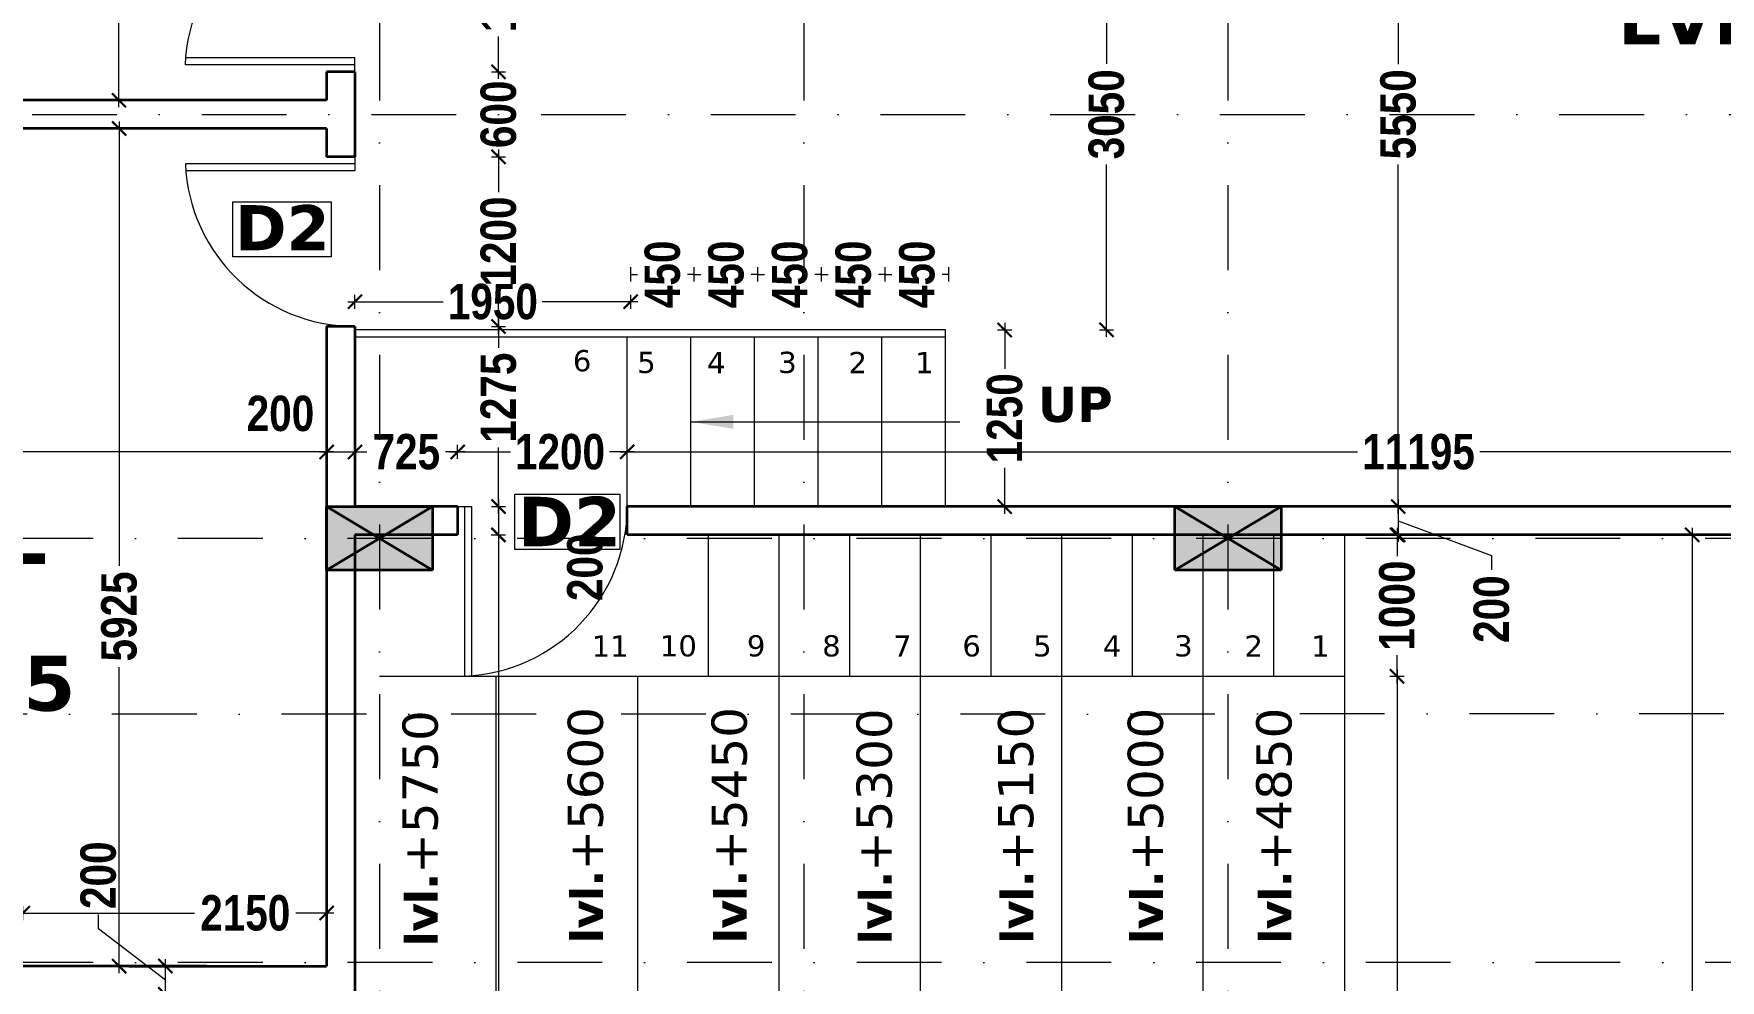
# Model space of a CAD drawing. Header units: millimetres. Extents: x -3092155 to 4513934, y -12317808 to 1850003.
# Drawn here: x -440961 to -429033, y -5706326 to -5699631 of the extents above; entities that cross this region are included whole.
import ezdxf

# ---------------------------------------------------------------- set-up
doc = ezdxf.new("R2010")
doc.units = ezdxf.units.MM
doc.header["$LTSCALE"] = 2
doc.header["$MEASUREMENT"] = 0
doc.header["$PDMODE"] = 34
doc.header["$PDSIZE"] = 500
doc.linetypes.add('DASHDOT', pattern=[1, 0.5, -0.25, 0, -0.25])
doc.layers.add('AEROW', color=7, linetype='Continuous', lineweight=15, true_color=0x0d0d0d)
for name, color, linetype, lineweight in [('coloumn', 10, 'Continuous', 35), ('D DIM', 250, 'Continuous', 9), ('D2', 10, 'Continuous', 5), ('DOOR', 27, 'Continuous', 5), ('DUCT', 37, 'Continuous', 35), ('GRID', 251, 'DASHDOT', 5), ('RAILING', 47, 'Continuous', 13), ('STAIR', 252, 'Continuous', 9), ('Step', 251, 'Continuous', 9), ('TEXT', 7, 'Continuous', 13), ('WAll', 250, 'Continuous', 35)]:
    doc.layers.add(name, color=color, linetype=linetype, lineweight=lineweight)
doc.styles.add('INNER DIM', font='ARIALNB.TTF', dxfattribs={"height": 250})
doc.styles.add('style2', font='verdana.ttf')
doc.dimstyles.new('external final', dxfattribs={"dimscale": 0, "dimtxt": 250, "dimasz": 100, "dimexe": 50, "dimexo": 50, "dimgap": 50, "dimtad": 0, "dimdec": 0, "dimzin": 0, "dimdsep": 46, "dimtxsty": 'INNER DIM', "dimblk": 'ARCHTICK', "dimcen": 100, "dimdle": 50, "dimclrd": 256, "dimclre": 256, "dimclrt": 256, "dimadec": 0, "dimazin": 0, "dimtfac": 1, "dimtdec": 0, "dimtix": 1, "dimtmove": 1, "dimatfit": 3, "dimfxl": 50, "dimfxlon": 1, "dimtolj": 1, "dimtzin": 0, "dimlwd": -1, "dimlwe": -1, "dimarcsym": 1})
doc.dimstyles.new('INNER DIM', dxfattribs={"dimscale": 0, "dimtxt": 250, "dimasz": 100, "dimexe": 50, "dimexo": 50, "dimgap": 50, "dimtad": 0, "dimdec": 0, "dimzin": 0, "dimdsep": 46, "dimtxsty": 'INNER DIM', "dimblk": 'ARCHTICK', "dimcen": 100, "dimdle": 50, "dimclrd": 256, "dimclre": 256, "dimclrt": 256, "dimadec": 0, "dimazin": 0, "dimtfac": 1, "dimtdec": 0, "dimtix": 1, "dimtmove": 2, "dimatfit": 3, "dimfxl": 50, "dimfxlon": 1, "dimtolj": 1, "dimtzin": 0, "dimlwd": -1, "dimlwe": -1, "dimarcsym": 1})

# ---------------------------------------------------------------- blocks, each defined once
blk = doc.blocks.new('A$C378B1DF0')
at = {"layer": 'DOOR', "ltscale": 0.1}
for p, q in [((1100, 0), (1100, 1196)), ((1150, 0), (1150, 1199)), ((1200, 0), (1100, 0))]:
    blk.add_line(p, q, dxfattribs=at)
blk.add_arc((1200, 0), 1200, 92.388, 180, dxfattribs=at)
blk = doc.blocks.new('_ArchTick')
at = {"color": 0, "linetype": 'ByBlock', "const_width": 0.15}
blk.add_lwpolyline([(-0.5, -0.5), (0.5, 0.5)], dxfattribs=at)
blk = doc.blocks.new('*D229')
at = {"layer": 'D DIM', "ltscale": 100, "transparency": 16777216}
for p, q in [((-446239, -5702589), (-442895, -5702589)), ((-446189, -5702639), (-446189, -5702539)), ((-438839, -5702589), (-442184, -5702589)), ((-438889, -5702639), (-438889, -5702539))]:
    blk.add_line(p, q, dxfattribs=at)
at = {"layer": 'Defpoints', "color": 0, "lineweight": 50, "ltscale": 100, "transparency": 16777216}
for p in [(-438889, -5702589), (-446189, -5702778), (-438889, -5702866)]:
    blk.add_point(p, dxfattribs=at)
at = {"layer": 'D DIM', "ltscale": 100, "transparency": 16777216, "xscale": 100, "yscale": 100, "zscale": 100, "rotation": 180}
blk.add_blockref('_ArchTick', (-446189, -5702589), dxfattribs=at)
at = {"layer": 'D DIM', "ltscale": 100, "transparency": 16777216, "xscale": 100, "yscale": 100, "zscale": 100}
blk.add_blockref('_ArchTick', (-438889, -5702589), dxfattribs=at)
at = {"layer": 'D DIM', "ltscale": 100, "transparency": 16777216, "insert": (-442539, -5702589), "char_height": 250, "attachment_point": 5, "style": 'INNER DIM'}
blk.add_mtext('\\A1;7300', dxfattribs=at)
blk = doc.blocks.new('*D230')
at = {"layer": 'D DIM', "ltscale": 100, "transparency": 16777216}
for p, q in [((-438939, -5702589), (-438639, -5702589)), ((-438889, -5702639), (-438889, -5702539)), ((-438689, -5702639), (-438689, -5702539))]:
    blk.add_line(p, q, dxfattribs=at)
at = {"layer": 'Defpoints', "color": 0, "lineweight": 50, "ltscale": 100, "transparency": 16777216}
for p in [(-438689, -5702589), (-438889, -5702866), (-438689, -5702866)]:
    blk.add_point(p, dxfattribs=at)
at = {"layer": 'D DIM', "ltscale": 100, "transparency": 16777216, "xscale": 100, "yscale": 100, "zscale": 100, "rotation": 180}
blk.add_blockref('_ArchTick', (-438889, -5702589), dxfattribs=at)
at = {"layer": 'D DIM', "ltscale": 100, "transparency": 16777216, "xscale": 100, "yscale": 100, "zscale": 100}
blk.add_blockref('_ArchTick', (-438689, -5702589), dxfattribs=at)
at = {"layer": 'D DIM', "ltscale": 100, "transparency": 16777216, "insert": (-439216, -5702318), "char_height": 250, "attachment_point": 5, "style": 'INNER DIM'}
blk.add_mtext('\\A1;200', dxfattribs=at)
blk = doc.blocks.new('*D231')
at = {"layer": 'D DIM', "ltscale": 100, "transparency": 16777216}
for p, q in [((-438739, -5702589), (-438605, -5702589)), ((-438689, -5702639), (-438689, -5702539)), ((-437913, -5702589), (-438048, -5702589)), ((-437963, -5702639), (-437963, -5702539))]:
    blk.add_line(p, q, dxfattribs=at)
at = {"layer": 'Defpoints', "color": 0, "lineweight": 50, "ltscale": 100, "transparency": 16777216}
for p in [(-437963, -5702589), (-438689, -5702866), (-437963, -5702976)]:
    blk.add_point(p, dxfattribs=at)
at = {"layer": 'D DIM', "ltscale": 100, "transparency": 16777216, "xscale": 100, "yscale": 100, "zscale": 100, "rotation": 180}
blk.add_blockref('_ArchTick', (-438689, -5702589), dxfattribs=at)
at = {"layer": 'D DIM', "ltscale": 100, "transparency": 16777216, "xscale": 100, "yscale": 100, "zscale": 100}
blk.add_blockref('_ArchTick', (-437963, -5702589), dxfattribs=at)
at = {"layer": 'D DIM', "ltscale": 100, "transparency": 16777216, "insert": (-438326, -5702589), "char_height": 250, "attachment_point": 5, "style": 'INNER DIM'}
blk.add_mtext('\\A1;725', dxfattribs=at)
blk = doc.blocks.new('*D700')
at = {"layer": 'D DIM', "ltscale": 100, "transparency": 16777216}
for p, q in [((-438013, -5702589), (-437589, -5702589)), ((-437963, -5702639), (-437963, -5702539)), ((-436714, -5702589), (-436889, -5702589)), ((-436764, -5702639), (-436764, -5702539))]:
    blk.add_line(p, q, dxfattribs=at)
at = {"layer": 'Defpoints', "color": 0, "lineweight": 50, "ltscale": 100, "transparency": 16777216}
for p in [(-436764, -5702589), (-437963, -5702976), (-436764, -5703176)]:
    blk.add_point(p, dxfattribs=at)
at = {"layer": 'D DIM', "ltscale": 100, "transparency": 16777216, "xscale": 100, "yscale": 100, "zscale": 100, "rotation": 180}
blk.add_blockref('_ArchTick', (-437963, -5702589), dxfattribs=at)
at = {"layer": 'D DIM', "ltscale": 100, "transparency": 16777216, "xscale": 100, "yscale": 100, "zscale": 100}
blk.add_blockref('_ArchTick', (-436764, -5702589), dxfattribs=at)
at = {"layer": 'D DIM', "ltscale": 100, "transparency": 16777216, "insert": (-437239, -5702589), "char_height": 250, "attachment_point": 5, "style": 'INNER DIM'}
blk.add_mtext('\\A1;1200', dxfattribs=at)
blk = doc.blocks.new('*D701')
at = {"layer": 'D DIM', "ltscale": 100, "transparency": 16777216}
for p, q in [((-436814, -5702589), (-431599, -5702589)), ((-436764, -5702639), (-436764, -5702539)), ((-425519, -5702589), (-430734, -5702589)), ((-425569, -5702639), (-425569, -5702539))]:
    blk.add_line(p, q, dxfattribs=at)
at = {"layer": 'Defpoints', "color": 0, "lineweight": 50, "ltscale": 100, "transparency": 16777216}
for p in [(-425569, -5702589), (-425569, -5702976), (-436764, -5703176)]:
    blk.add_point(p, dxfattribs=at)
at = {"layer": 'D DIM', "ltscale": 100, "transparency": 16777216, "xscale": 100, "yscale": 100, "zscale": 100, "rotation": 180}
blk.add_blockref('_ArchTick', (-436764, -5702589), dxfattribs=at)
at = {"layer": 'D DIM', "ltscale": 100, "transparency": 16777216, "xscale": 100, "yscale": 100, "zscale": 100}
blk.add_blockref('_ArchTick', (-425569, -5702589), dxfattribs=at)
at = {"layer": 'D DIM', "ltscale": 100, "transparency": 16777216, "insert": (-431167, -5702589), "char_height": 250, "attachment_point": 5, "style": 'INNER DIM'}
blk.add_mtext('\\A1;11195', dxfattribs=at)
blk = doc.blocks.new('*D730')
at = {"layer": 'D DIM', "ltscale": 100, "transparency": 16777216}
for p, q in [((1049, 411), (-438739, 411)), ((-438689, 361), (-438689, 461)), ((999, 361), (999, 461))]:
    blk.add_line(p, q, dxfattribs=at)
at = {"layer": 'Defpoints', "color": 0, "lineweight": 50, "ltscale": 100, "transparency": 16777216}
for p in [(-438689, 411), (999, 0), (-438689, -5723126)]:
    blk.add_point(p, dxfattribs=at)
at = {"layer": 'D DIM', "ltscale": 100, "transparency": 16777216, "xscale": 100, "yscale": 100, "zscale": 100, "rotation": 180}
blk.add_blockref('_ArchTick', (-438689, 411), dxfattribs=at)
at = {"layer": 'D DIM', "ltscale": 100, "transparency": 16777216, "xscale": 100, "yscale": 100, "zscale": 100}
blk.add_blockref('_ArchTick', (999, 411), dxfattribs=at)
at = {"layer": 'D DIM', "ltscale": 100, "transparency": 16777216, "insert": (1326, 835), "char_height": 250, "attachment_point": 5, "style": 'INNER DIM'}
blk.add_mtext('\\A1;439688', dxfattribs=at)
blk = doc.blocks.new('*D281')
at = {"layer": 'D DIM', "ltscale": 100, "transparency": 16777216}
for p, q in [((-437724, -5698701), (-437624, -5698701)), ((-437674, -5698651), (-437674, -5698951)), ((-437674, -5699951), (-437674, -5699651)), ((-437724, -5699901), (-437624, -5699901))]:
    blk.add_line(p, q, dxfattribs=at)
at = {"layer": 'Defpoints', "color": 0, "lineweight": 50, "ltscale": 100, "transparency": 16777216}
for p in [(-438689, -5698701), (-438689, -5699901), (-437674, -5699901)]:
    blk.add_point(p, dxfattribs=at)
at = {"layer": 'D DIM', "ltscale": 100, "transparency": 16777216, "xscale": 100, "yscale": 100, "zscale": 100}
for p, rotation in [((-437674, -5698701), 90), ((-437674, -5699901), 270)]:
    blk.add_blockref('_ArchTick', p, dxfattribs=dict(at, rotation=rotation))
at = {"layer": 'D DIM', "ltscale": 100, "transparency": 16777216, "insert": (-437674, -5699301), "char_height": 250, "attachment_point": 5, "rotation": 90, "style": 'INNER DIM'}
blk.add_mtext('\\A1;1200', dxfattribs=at)
blk = doc.blocks.new('*D282')
at = {"layer": 'D DIM', "ltscale": 100, "transparency": 16777216}
for p, q in [((-437724, -5699901), (-437624, -5699901)), ((-437674, -5699901), (-437674, -5699925)), ((-437724, -5700501), (-437624, -5700501)), ((-437674, -5700501), (-437674, -5700477))]:
    blk.add_line(p, q, dxfattribs=at)
at = {"layer": 'Defpoints', "color": 0, "lineweight": 50, "ltscale": 100, "transparency": 16777216}
for p in [(-438689, -5699901), (-438689, -5700501), (-437674, -5700501)]:
    blk.add_point(p, dxfattribs=at)
at = {"layer": 'D DIM', "ltscale": 100, "transparency": 16777216, "insert": (-437674, -5700201), "char_height": 250, "attachment_point": 5, "rotation": 90, "style": 'INNER DIM'}
blk.add_mtext('\\A1;600', dxfattribs=at)
blk = doc.blocks.new('*D750')
at = {"layer": 'D DIM', "ltscale": 100, "transparency": 16777216}
for p, q in [((-437724, -5700501), (-437624, -5700501)), ((-437674, -5700451), (-437674, -5700751)), ((-437674, -5701751), (-437674, -5701451)), ((-437724, -5701701), (-437624, -5701701))]:
    blk.add_line(p, q, dxfattribs=at)
at = {"layer": 'Defpoints', "color": 0, "lineweight": 50, "ltscale": 100, "transparency": 16777216}
for p in [(-438689, -5700501), (-438689, -5701701), (-437674, -5701701)]:
    blk.add_point(p, dxfattribs=at)
at = {"layer": 'D DIM', "ltscale": 100, "transparency": 16777216, "xscale": 100, "yscale": 100, "zscale": 100}
for p, rotation in [((-437674, -5700501), 90), ((-437674, -5701701), 270)]:
    blk.add_blockref('_ArchTick', p, dxfattribs=dict(at, rotation=rotation))
at = {"layer": 'D DIM', "ltscale": 100, "transparency": 16777216, "insert": (-437674, -5701101), "char_height": 250, "attachment_point": 5, "rotation": 90, "style": 'INNER DIM'}
blk.add_mtext('\\A1;1200', dxfattribs=at)
blk = doc.blocks.new('*D751')
at = {"layer": 'D DIM', "ltscale": 100, "transparency": 16777216}
for p, q in [((-437674, -5701651), (-437674, -5701852)), ((-437724, -5701701), (-437624, -5701701)), ((-437674, -5703026), (-437674, -5702558)), ((-437724, -5702976), (-437624, -5702976))]:
    blk.add_line(p, q, dxfattribs=at)
at = {"layer": 'Defpoints', "color": 0, "lineweight": 50, "ltscale": 100, "transparency": 16777216}
for p in [(-438689, -5701701), (-437963, -5702976), (-437674, -5702976)]:
    blk.add_point(p, dxfattribs=at)
at = {"layer": 'D DIM', "ltscale": 100, "transparency": 16777216, "xscale": 100, "yscale": 100, "zscale": 100}
for p, rotation in [((-437674, -5701701), 90), ((-437674, -5702976), 270)]:
    blk.add_blockref('_ArchTick', p, dxfattribs=dict(at, rotation=rotation))
at = {"layer": 'D DIM', "ltscale": 100, "transparency": 16777216, "insert": (-437674, -5702205), "char_height": 250, "attachment_point": 5, "rotation": 90, "style": 'INNER DIM'}
blk.add_mtext('\\A1;1275', dxfattribs=at)
blk = doc.blocks.new('*D752')
at = {"layer": 'D DIM', "ltscale": 100, "transparency": 16777216}
for p, q in [((-437724, -5702976), (-437624, -5702976)), ((-437674, -5702926), (-437674, -5703226)), ((-437724, -5703176), (-437624, -5703176))]:
    blk.add_line(p, q, dxfattribs=at)
at = {"layer": 'Defpoints', "color": 0, "lineweight": 50, "ltscale": 100, "transparency": 16777216}
for p in [(-437963, -5702976), (-437964, -5703176), (-437674, -5703176)]:
    blk.add_point(p, dxfattribs=at)
at = {"layer": 'D DIM', "ltscale": 100, "transparency": 16777216, "xscale": 100, "yscale": 100, "zscale": 100}
for p, rotation in [((-437674, -5702976), 90), ((-437674, -5703176), 270)]:
    blk.add_blockref('_ArchTick', p, dxfattribs=dict(at, rotation=rotation))
at = {"layer": 'D DIM', "ltscale": 100, "transparency": 16777216, "insert": (-437062, -5703405), "char_height": 250, "attachment_point": 5, "rotation": 90, "style": 'INNER DIM'}
blk.add_mtext('\\A1;200', dxfattribs=at)
blk = doc.blocks.new('*D753')
at = {"layer": 'D DIM', "ltscale": 100, "transparency": 16777216}
for p, q in [((-437675, -5703126), (-437675, -5708771)), ((-437725, -5703176), (-437625, -5703176)), ((-437675, -5715276), (-437675, -5709631)), ((-437725, -5715226), (-437625, -5715226))]:
    blk.add_line(p, q, dxfattribs=at)
at = {"layer": 'Defpoints', "color": 0, "lineweight": 50, "ltscale": 100, "transparency": 16777216}
for p in [(-437964, -5703176), (-438139, -5715226), (-437675, -5715226)]:
    blk.add_point(p, dxfattribs=at)
at = {"layer": 'D DIM', "ltscale": 100, "transparency": 16777216, "xscale": 100, "yscale": 100, "zscale": 100}
for p, rotation in [((-437675, -5703176), 90), ((-437675, -5715226), 270)]:
    blk.add_blockref('_ArchTick', p, dxfattribs=dict(at, rotation=rotation))
at = {"layer": 'D DIM', "ltscale": 100, "transparency": 16777216, "insert": (-437675, -5709201), "char_height": 250, "attachment_point": 5, "rotation": 90, "style": 'INNER DIM'}
blk.add_mtext('\\A1;12050', dxfattribs=at)
blk = doc.blocks.new('*D292')
at = {"layer": 'D DIM', "ltscale": 100, "transparency": 16777216}
for p, q in [((-431311, -5697376), (-431311, -5699846)), ((-431361, -5697426), (-431261, -5697426)), ((-431311, -5703026), (-431311, -5700556)), ((-431361, -5702976), (-431261, -5702976))]:
    blk.add_line(p, q, dxfattribs=at)
at = {"layer": 'Defpoints', "color": 0, "lineweight": 50, "ltscale": 100, "transparency": 16777216}
for p in [(-432139, -5697426), (-432139, -5702976), (-431311, -5702976)]:
    blk.add_point(p, dxfattribs=at)
at = {"layer": 'D DIM', "ltscale": 100, "transparency": 16777216, "xscale": 100, "yscale": 100, "zscale": 100}
for p, rotation in [((-431311, -5697426), 90), ((-431311, -5702976), 270)]:
    blk.add_blockref('_ArchTick', p, dxfattribs=dict(at, rotation=rotation))
at = {"layer": 'D DIM', "ltscale": 100, "transparency": 16777216, "insert": (-431311, -5700201), "char_height": 250, "attachment_point": 5, "rotation": 90, "style": 'INNER DIM'}
blk.add_mtext('\\A1;5550', dxfattribs=at)
blk = doc.blocks.new('*D293')
at = {"layer": 'D DIM', "ltscale": 100, "transparency": 16777216}
for p, q in [((-431361, -5702976), (-431261, -5702976)), ((-431311, -5702926), (-431311, -5703226)), ((-431311, -5703076), (-430651, -5703322)), ((-431361, -5703176), (-431261, -5703176)), ((-430651, -5703322), (-430651, -5703422))]:
    blk.add_line(p, q, dxfattribs=at)
at = {"layer": 'Defpoints', "color": 0, "lineweight": 50, "ltscale": 100, "transparency": 16777216}
for p in [(-432139, -5702976), (-432139, -5703176), (-431311, -5703176)]:
    blk.add_point(p, dxfattribs=at)
at = {"layer": 'D DIM', "ltscale": 100, "transparency": 16777216, "xscale": 100, "yscale": 100, "zscale": 100}
for p, rotation in [((-431311, -5702976), 90), ((-431311, -5703176), 270)]:
    blk.add_blockref('_ArchTick', p, dxfattribs=dict(at, rotation=rotation))
at = {"layer": 'D DIM', "ltscale": 100, "transparency": 16777216, "insert": (-430651, -5703701), "char_height": 250, "attachment_point": 5, "rotation": 90, "style": 'INNER DIM'}
blk.add_mtext('\\A1;200', dxfattribs=at)
blk = doc.blocks.new('*D294')
at = {"layer": 'D DIM', "ltscale": 100, "transparency": 16777216}
for p, q in [((-429232, -5703126), (-429232, -5708771)), ((-429282, -5703176), (-429182, -5703176)), ((-429232, -5715276), (-429232, -5709631)), ((-429282, -5715226), (-429182, -5715226))]:
    blk.add_line(p, q, dxfattribs=at)
at = {"layer": 'Defpoints', "color": 0, "lineweight": 50, "ltscale": 100, "transparency": 16777216}
for p in [(-432139, -5703176), (-432139, -5715226), (-429232, -5715226)]:
    blk.add_point(p, dxfattribs=at)
at = {"layer": 'D DIM', "ltscale": 100, "transparency": 16777216, "xscale": 100, "yscale": 100, "zscale": 100}
for p, rotation in [((-429232, -5703176), 90), ((-429232, -5715226), 270)]:
    blk.add_blockref('_ArchTick', p, dxfattribs=dict(at, rotation=rotation))
at = {"layer": 'D DIM', "ltscale": 100, "transparency": 16777216, "insert": (-429232, -5709201), "char_height": 250, "attachment_point": 5, "rotation": 90, "style": 'INNER DIM'}
blk.add_mtext('\\A1;12050', dxfattribs=at)
blk = doc.blocks.new('*D825')
at = {"layer": 'D DIM', "ltscale": 100, "transparency": 16777216}
for p, q in [((-388019, -5700251), (-388019, -5702906)), ((-388069, -5700301), (-387969, -5700301)), ((-388019, -5706276), (-388019, -5703622)), ((-388019, -5706226), (-388069, -5706226))]:
    blk.add_line(p, q, dxfattribs=at)
at = {"layer": 'Defpoints', "color": 0, "lineweight": 50, "ltscale": 100, "transparency": 16777216}
for p in [(-1113242, -5700301), (-388019, -5706226), (-388004, -5706226)]:
    blk.add_point(p, dxfattribs=at)
at = {"layer": 'D DIM', "ltscale": 100, "transparency": 16777216, "xscale": 100, "yscale": 100, "zscale": 100}
for p, rotation in [((-388019, -5700301), 90), ((-388019, -5706226), 270)]:
    blk.add_blockref('_ArchTick', p, dxfattribs=dict(at, rotation=rotation))
at = {"layer": 'D DIM', "ltscale": 100, "transparency": 16777216, "insert": (-388019, -5703264), "char_height": 250, "attachment_point": 5, "rotation": 90, "style": 'INNER DIM'}
blk.add_mtext('\\A1;5925', dxfattribs=at)
blk = doc.blocks.new('*D408')
at = {"layer": 'D DIM', "ltscale": 100, "transparency": 16777216}
for p, q in [((-434094, -5701676), (-434094, -5702001)), ((-434144, -5701726), (-434044, -5701726)), ((-434094, -5703026), (-434094, -5702701)), ((-434144, -5702976), (-434044, -5702976))]:
    blk.add_line(p, q, dxfattribs=at)
at = {"layer": 'Defpoints', "color": 0, "lineweight": 50, "ltscale": 100, "transparency": 16777216}
for p in [(-434489, -5701726), (-434094, -5701726), (-434489, -5702976)]:
    blk.add_point(p, dxfattribs=at)
at = {"layer": 'D DIM', "ltscale": 100, "transparency": 16777216, "xscale": 100, "yscale": 100, "zscale": 100}
for p, rotation in [((-434094, -5701726), 90), ((-434094, -5702976), 270)]:
    blk.add_blockref('_ArchTick', p, dxfattribs=dict(at, rotation=rotation))
at = {"layer": 'D DIM', "ltscale": 100, "transparency": 16777216, "insert": (-434094, -5702351), "char_height": 250, "attachment_point": 5, "rotation": 90, "style": 'INNER DIM'}
blk.add_mtext('\\A1;1250', dxfattribs=at)
blk = doc.blocks.new('*D409')
at = {"layer": 'D DIM', "ltscale": 100, "transparency": 16777216}
for p, q in [((-433424, -5698676), (-433324, -5698676)), ((-433374, -5698626), (-433374, -5699845)), ((-433374, -5701776), (-433374, -5700557)), ((-433424, -5701726), (-433324, -5701726))]:
    blk.add_line(p, q, dxfattribs=at)
at = {"layer": 'Defpoints', "color": 0, "lineweight": 50, "ltscale": 100, "transparency": 16777216}
for p in [(-434489, -5698676), (-433374, -5698676), (-434489, -5701726)]:
    blk.add_point(p, dxfattribs=at)
at = {"layer": 'D DIM', "ltscale": 100, "transparency": 16777216, "xscale": 100, "yscale": 100, "zscale": 100}
for p, rotation in [((-433374, -5698676), 90), ((-433374, -5701726), 270)]:
    blk.add_blockref('_ArchTick', p, dxfattribs=dict(at, rotation=rotation))
at = {"layer": 'D DIM', "ltscale": 100, "transparency": 16777216, "insert": (-433374, -5700201), "char_height": 250, "attachment_point": 5, "rotation": 90, "style": 'INNER DIM'}
blk.add_mtext('\\A1;3050', dxfattribs=at)
blk = doc.blocks.new('*D411')
at = {"layer": 'D DIM', "ltscale": 100, "transparency": 16777216}
for p, q in [((-431319, -5703126), (-431319, -5703326)), ((-431369, -5703176), (-431269, -5703176)), ((-431319, -5704226), (-431319, -5704026)), ((-431369, -5704176), (-431269, -5704176))]:
    blk.add_line(p, q, dxfattribs=at)
at = {"layer": 'Defpoints', "color": 0, "lineweight": 50, "ltscale": 100, "transparency": 16777216}
for p in [(-431957, -5703176), (-431957, -5704176), (-431319, -5704176)]:
    blk.add_point(p, dxfattribs=at)
at = {"layer": 'D DIM', "ltscale": 100, "transparency": 16777216, "xscale": 100, "yscale": 100, "zscale": 100}
for p, rotation in [((-431319, -5703176), 90), ((-431319, -5704176), 270)]:
    blk.add_blockref('_ArchTick', p, dxfattribs=dict(at, rotation=rotation))
at = {"layer": 'D DIM', "ltscale": 100, "transparency": 16777216, "insert": (-431319, -5703676), "char_height": 250, "attachment_point": 5, "rotation": 90, "style": 'INNER DIM'}
blk.add_mtext('\\A1;1000', dxfattribs=at)
blk = doc.blocks.new('*D412')
at = {"layer": 'D DIM', "ltscale": 100, "transparency": 16777216}
for p, q in [((-431369, -5704176), (-431269, -5704176)), ((-431319, -5704126), (-431319, -5707812)), ((-431319, -5714276), (-431319, -5708672)), ((-431369, -5714226), (-431269, -5714226))]:
    blk.add_line(p, q, dxfattribs=at)
at = {"layer": 'Defpoints', "color": 0, "lineweight": 50, "ltscale": 100, "transparency": 16777216}
for p in [(-431957, -5704176), (-431689, -5714226), (-431319, -5714226)]:
    blk.add_point(p, dxfattribs=at)
at = {"layer": 'D DIM', "ltscale": 100, "transparency": 16777216, "xscale": 100, "yscale": 100, "zscale": 100}
for p, rotation in [((-431319, -5704176), 90), ((-431319, -5714226), 270)]:
    blk.add_blockref('_ArchTick', p, dxfattribs=dict(at, rotation=rotation))
at = {"layer": 'D DIM', "ltscale": 100, "transparency": 16777216, "insert": (-431319, -5708242), "char_height": 250, "attachment_point": 5, "rotation": 90, "style": 'INNER DIM'}
blk.add_mtext('\\A1;10050', dxfattribs=at)
blk = doc.blocks.new('*D443')
at = {"layer": 'D DIM', "ltscale": 100, "transparency": 16777216}
for p, q in [((-438739, -5701527), (-438065, -5701527)), ((-438689, -5701577), (-438689, -5701477)), ((-436689, -5701527), (-437364, -5701527)), ((-436739, -5701577), (-436739, -5701477))]:
    blk.add_line(p, q, dxfattribs=at)
at = {"layer": 'Defpoints', "color": 0, "lineweight": 50, "ltscale": 100, "transparency": 16777216}
for p in [(-436739, -5701527), (-438689, -5701776), (-436739, -5701776)]:
    blk.add_point(p, dxfattribs=at)
at = {"layer": 'D DIM', "ltscale": 100, "transparency": 16777216, "xscale": 100, "yscale": 100, "zscale": 100, "rotation": 180}
blk.add_blockref('_ArchTick', (-438689, -5701527), dxfattribs=at)
at = {"layer": 'D DIM', "ltscale": 100, "transparency": 16777216, "xscale": 100, "yscale": 100, "zscale": 100}
blk.add_blockref('_ArchTick', (-436739, -5701527), dxfattribs=at)
at = {"layer": 'D DIM', "ltscale": 100, "transparency": 16777216, "insert": (-437714, -5701527), "char_height": 250, "attachment_point": 5, "style": 'INNER DIM'}
blk.add_mtext('\\A1;1950', dxfattribs=at)
blk = doc.blocks.new('*D444')
at = {"layer": 'D DIM', "ltscale": 100, "transparency": 16777216}
for p, q in [((-436739, -5701383), (-436739, -5701283)), ((-436739, -5701333), (-436692, -5701333)), ((-436289, -5701333), (-436337, -5701333)), ((-436289, -5701383), (-436289, -5701283))]:
    blk.add_line(p, q, dxfattribs=at)
at = {"layer": 'Defpoints', "color": 0, "lineweight": 50, "ltscale": 100, "transparency": 16777216}
for p in [(-436289, -5701333), (-436739, -5701776), (-436289, -5701776)]:
    blk.add_point(p, dxfattribs=at)
at = {"layer": 'D DIM', "ltscale": 100, "transparency": 16777216, "insert": (-436514, -5701333), "char_height": 250, "attachment_point": 5, "rotation": 90, "style": 'INNER DIM'}
blk.add_mtext('\\A1;450', dxfattribs=at)
blk = doc.blocks.new('*D445')
at = {"layer": 'D DIM', "ltscale": 100, "transparency": 16777216}
for p, q in [((-436289, -5701383), (-436289, -5701283)), ((-436289, -5701333), (-436242, -5701333)), ((-435839, -5701333), (-435887, -5701333)), ((-435839, -5701383), (-435839, -5701283))]:
    blk.add_line(p, q, dxfattribs=at)
at = {"layer": 'Defpoints', "color": 0, "lineweight": 50, "ltscale": 100, "transparency": 16777216}
for p in [(-435839, -5701333), (-436289, -5701776), (-435839, -5701776)]:
    blk.add_point(p, dxfattribs=at)
at = {"layer": 'D DIM', "ltscale": 100, "transparency": 16777216, "insert": (-436064, -5701333), "char_height": 250, "attachment_point": 5, "rotation": 90, "style": 'INNER DIM'}
blk.add_mtext('\\A1;450', dxfattribs=at)
blk = doc.blocks.new('*D446')
at = {"layer": 'D DIM', "ltscale": 100, "transparency": 16777216}
for p, q in [((-435839, -5701383), (-435839, -5701283)), ((-435839, -5701333), (-435792, -5701333)), ((-435389, -5701333), (-435437, -5701333)), ((-435389, -5701383), (-435389, -5701283))]:
    blk.add_line(p, q, dxfattribs=at)
at = {"layer": 'Defpoints', "color": 0, "lineweight": 50, "ltscale": 100, "transparency": 16777216}
for p in [(-435389, -5701333), (-435839, -5701776), (-435389, -5701776)]:
    blk.add_point(p, dxfattribs=at)
at = {"layer": 'D DIM', "ltscale": 100, "transparency": 16777216, "insert": (-435614, -5701333), "char_height": 250, "attachment_point": 5, "rotation": 90, "style": 'INNER DIM'}
blk.add_mtext('\\A1;450', dxfattribs=at)
blk = doc.blocks.new('*D447')
at = {"layer": 'D DIM', "ltscale": 100, "transparency": 16777216}
for p, q in [((-435389, -5701383), (-435389, -5701283)), ((-435389, -5701333), (-435342, -5701333)), ((-434939, -5701333), (-434987, -5701333)), ((-434939, -5701383), (-434939, -5701283))]:
    blk.add_line(p, q, dxfattribs=at)
at = {"layer": 'Defpoints', "color": 0, "lineweight": 50, "ltscale": 100, "transparency": 16777216}
for p in [(-434939, -5701333), (-435389, -5701776), (-434939, -5701776)]:
    blk.add_point(p, dxfattribs=at)
at = {"layer": 'D DIM', "ltscale": 100, "transparency": 16777216, "insert": (-435164, -5701333), "char_height": 250, "attachment_point": 5, "rotation": 90, "style": 'INNER DIM'}
blk.add_mtext('\\A1;450', dxfattribs=at)
blk = doc.blocks.new('*D448')
at = {"layer": 'D DIM', "ltscale": 100, "transparency": 16777216}
for p, q in [((-434939, -5701383), (-434939, -5701283)), ((-434939, -5701333), (-434892, -5701333)), ((-434489, -5701333), (-434537, -5701333)), ((-434489, -5701383), (-434489, -5701283))]:
    blk.add_line(p, q, dxfattribs=at)
at = {"layer": 'Defpoints', "color": 0, "lineweight": 50, "ltscale": 100, "transparency": 16777216}
for p in [(-434489, -5701333), (-434939, -5701776), (-434489, -5701776)]:
    blk.add_point(p, dxfattribs=at)
at = {"layer": 'D DIM', "ltscale": 100, "transparency": 16777216, "insert": (-434714, -5701333), "char_height": 250, "attachment_point": 5, "rotation": 90, "style": 'INNER DIM'}
blk.add_mtext('\\A1;450', dxfattribs=at)
blk = doc.blocks.new('*D570')
at = {"layer": 'D DIM', "ltscale": 100, "transparency": 16777216}
for p, q in [((-440357, -5700251), (-440357, -5703395)), ((-440307, -5700301), (-440407, -5700301)), ((-440357, -5706276), (-440357, -5704111)), ((-440307, -5706226), (-440407, -5706226))]:
    blk.add_line(p, q, dxfattribs=at)
at = {"layer": 'Defpoints', "color": 0, "lineweight": 50, "ltscale": 100, "transparency": 16777216}
for p in [(-440357, -5700301), (-438889, -5700301), (-440229, -5706226)]:
    blk.add_point(p, dxfattribs=at)
at = {"layer": 'D DIM', "ltscale": 100, "transparency": 16777216, "xscale": 100, "yscale": 100, "zscale": 100}
for p, rotation in [((-440357, -5700301), 90), ((-440357, -5706226), 270)]:
    blk.add_blockref('_ArchTick', p, dxfattribs=dict(at, rotation=rotation))
at = {"layer": 'D DIM', "ltscale": 100, "transparency": 16777216, "insert": (-440357, -5703753), "char_height": 250, "attachment_point": 5, "rotation": 90, "style": 'INNER DIM'}
blk.add_mtext('\\A1;5925', dxfattribs=at)
blk = doc.blocks.new('*D571')
at = {"layer": 'D DIM', "ltscale": 100, "transparency": 16777216}
for p, q in [((-440308, -5694176), (-440408, -5694176)), ((-440358, -5694126), (-440358, -5696781)), ((-440358, -5700151), (-440358, -5697497)), ((-440308, -5700101), (-440408, -5700101))]:
    blk.add_line(p, q, dxfattribs=at)
at = {"layer": 'Defpoints', "color": 0, "lineweight": 50, "ltscale": 100, "transparency": 16777216}
for p in [(-440358, -5694176), (-438889, -5694176), (-438889, -5700101)]:
    blk.add_point(p, dxfattribs=at)
at = {"layer": 'D DIM', "ltscale": 100, "transparency": 16777216, "xscale": 100, "yscale": 100, "zscale": 100}
for p, rotation in [((-440358, -5694176), 90), ((-440358, -5700101), 270)]:
    blk.add_blockref('_ArchTick', p, dxfattribs=dict(at, rotation=rotation))
at = {"layer": 'D DIM', "ltscale": 100, "transparency": 16777216, "insert": (-440358, -5697139), "char_height": 250, "attachment_point": 5, "rotation": 90, "style": 'INNER DIM'}
blk.add_mtext('\\A1;5925', dxfattribs=at)
blk = doc.blocks.new('*D573')
at = {"layer": 'D DIM', "ltscale": 100, "transparency": 16777216}
for p, q in [((-440504, -5705962), (-440504, -5705862)), ((-440030, -5706326), (-440504, -5705962)), ((-439980, -5706226), (-440080, -5706226)), ((-440030, -5706476), (-440030, -5706176)), ((-439980, -5706426), (-440080, -5706426))]:
    blk.add_line(p, q, dxfattribs=at)
at = {"layer": 'Defpoints', "color": 0, "lineweight": 50, "ltscale": 100, "transparency": 16777216}
for p in [(-440030, -5706226), (-439490, -5706226), (-439490, -5706426)]:
    blk.add_point(p, dxfattribs=at)
at = {"layer": 'D DIM', "ltscale": 100, "transparency": 16777216, "xscale": 100, "yscale": 100, "zscale": 100}
for p, rotation in [((-440030, -5706226), 90), ((-440030, -5706426), 270)]:
    blk.add_blockref('_ArchTick', p, dxfattribs=dict(at, rotation=rotation))
at = {"layer": 'D DIM', "ltscale": 100, "transparency": 16777216, "insert": (-440504, -5705583), "char_height": 250, "attachment_point": 5, "rotation": 90, "style": 'INNER DIM'}
blk.add_mtext('\\A1;200', dxfattribs=at)
blk = doc.blocks.new('*D580')
at = {"layer": 'D DIM', "ltscale": 100, "transparency": 16777216}
for p, q in [((-441088, -5705851), (-439823, -5705851)), ((-441038, -5705901), (-441038, -5705801)), ((-438839, -5705851), (-439107, -5705851)), ((-438889, -5705901), (-438889, -5705801))]:
    blk.add_line(p, q, dxfattribs=at)
at = {"layer": 'Defpoints', "color": 0, "lineweight": 50, "ltscale": 100, "transparency": 16777216}
for p in [(-438889, -5705851), (-441038, -5706226), (-438889, -5706226)]:
    blk.add_point(p, dxfattribs=at)
at = {"layer": 'D DIM', "ltscale": 100, "transparency": 16777216, "xscale": 100, "yscale": 100, "zscale": 100, "rotation": 180}
blk.add_blockref('_ArchTick', (-441038, -5705851), dxfattribs=at)
at = {"layer": 'D DIM', "ltscale": 100, "transparency": 16777216, "xscale": 100, "yscale": 100, "zscale": 100}
blk.add_blockref('_ArchTick', (-438889, -5705851), dxfattribs=at)
at = {"layer": 'D DIM', "ltscale": 100, "transparency": 16777216, "insert": (-439465, -5705851), "char_height": 250, "attachment_point": 5, "style": 'INNER DIM'}
blk.add_mtext('\\A1;2150', dxfattribs=at)
blk = doc.blocks.new('F.F')
at = {"layer": 'coloumn', "ltscale": 100}
for points in [[(-210760, -5856756), (-210760, -5856306), (-211510, -5856306), (-211510, -5856756)], [(-204760, -5856756), (-204760, -5856306), (-205510, -5856306), (-205510, -5856756)]]:
    blk.add_hatch(color=256, dxfattribs=at).paths.add_polyline_path(points)
for p, q in [((-211510, -5856756), (-211510, -5856306)), ((-211510, -5856306), (-210760, -5856306)), ((-210760, -5856306), (-210760, -5856756)), ((-205510, -5856756), (-205510, -5856306)), ((-205510, -5856306), (-204760, -5856306)), ((-204760, -5856306), (-204760, -5856756)), ((-210760, -5856756), (-211510, -5856756)), ((-204760, -5856756), (-205510, -5856756))]:
    blk.add_line(p, q, dxfattribs=at)
for points in [[(-210760, -5856756), (-211510, -5856306), (-210760, -5856306), (-211510, -5856756)], [(-204760, -5856756), (-205510, -5856306), (-204760, -5856306), (-205510, -5856756)]]:
    blk.add_lwpolyline(points, dxfattribs=at)
blk = doc.blocks.new('GHYJHJH')
at = {"layer": 'Step', "ltscale": 100}
for p, q in [((-246304, -5669968), (-246304, -5668967)), ((-245804, -5681017), (-245804, -5668967)), ((-245304, -5669968), (-245304, -5668967)), ((-244804, -5681017), (-244804, -5668967)), ((-244304, -5669968), (-244304, -5668967)), ((-243804, -5681017), (-243804, -5668967)), ((-243304, -5669968), (-243304, -5668967)), ((-242804, -5681017), (-242804, -5668967)), ((-242304, -5669968), (-242304, -5668967)), ((-241804, -5681017), (-241804, -5668967)), ((-246804, -5681017), (-246804, -5669968))]:
    blk.add_line(p, q, dxfattribs=at)
at = {"layer": 'Step', "ltscale": 15000}
for p, q in [((-241804, -5669968), (-248629, -5669968)), ((-247804, -5680992), (-247804, -5669968))]:
    blk.add_line(p, q, dxfattribs=at)

msp = doc.modelspace()

# ---------------------------------------------------------------- linework, layer by layer
at = {"layer": 'D2', "ltscale": 0.1}
for points in [[(-439554, -5700821), (-438858.2, -5700821), (-438858.2, -5701209.1), (-439554, -5701209.1)], [(-437559.4, -5702887), (-436815.4, -5702887), (-436815.4, -5703280.3), (-437559.4, -5703280.3)]]:
    msp.add_lwpolyline(points, close=True, dxfattribs=at)
at = {"layer": 'DUCT', "ltscale": 100}
for p, q in [((-439738.8, -5706226.2), (-441038.8, -5706226.2)), ((-440288.8, -5706226.2), (-438889.3, -5706226.2))]:
    msp.add_line(p, q, dxfattribs=at)
at = {"layer": 'GRID', "color": 5, "ltscale": 600}
for p, q in [((-438514.7, -5657499.4), (-438514.7, -5742293.2)), ((-435514.7, -5657499.4), (-435514.7, -5742293.2)), ((-432514.7, -5657499.4), (-432514.7, -5742293.2))]:
    msp.add_line(p, q, dxfattribs=at)
at = {"layer": 'GRID', "color": 6, "ltscale": 600}
for p, q in [((-460174.6, -5700201.2), (-367335.1, -5700201.2)), ((-367335.6, -5703201.2), (-460174.6, -5703201.2)), ((-365401.6, -5704440.3), (-462108.5, -5704443.9)), ((-367334.9, -5706201.2), (-460174.6, -5706201.2))]:
    msp.add_line(p, q, dxfattribs=at)
at = {"layer": 'RAILING', "ltscale": 100}
for p, q in [((-434513.8, -5701726.2), (-438689.3, -5701726.2)), ((-434513.8, -5701776.2), (-438689.3, -5701776.2))]:
    msp.add_line(p, q, dxfattribs=at)
at = {"layer": 'STAIR', "ltscale": 100}
for p, q in [((-436763.8, -5702976.2), (-436763.8, -5701776.2)), ((-436313.8, -5702976.2), (-436313.8, -5701776.2)), ((-435863.8, -5702976.2), (-435863.8, -5701776.2)), ((-435413.8, -5702976.2), (-435413.8, -5701776.2)), ((-434963.8, -5702976.2), (-434963.8, -5701776.2)), ((-434513.8, -5702976.2), (-434513.8, -5701726.2))]:
    msp.add_line(p, q, dxfattribs=at)
at = {"layer": 'WAll', "ltscale": 100}
for p, q in [((-438889.3, -5699901.2), (-438889.3, -5700101.2)), ((-438689.3, -5699901.2), (-438889.3, -5699901.2)), ((-438689.3, -5699901.2), (-438689.3, -5700501.2)), ((-438889.3, -5700101.2), (-446189.3, -5700101.2)), ((-438889.3, -5700301.2), (-446189.3, -5700301.2)), ((-438889.3, -5700301.2), (-438889.3, -5700501.2)), ((-438689.3, -5700501.2), (-438889.3, -5700501.2)), ((-438889.3, -5701701.2), (-438889.3, -5706226.2)), ((-438689.3, -5701701.2), (-438889.3, -5701701.2)), ((-438689.3, -5701701.2), (-438689.3, -5702976.2)), ((-437963.8, -5702976.2), (-438689.3, -5702976.2)), ((-437963.8, -5702976.2), (-437963.8, -5703176.2)), ((-425569.3, -5702976.2), (-436763.8, -5702976.2)), ((-436763.8, -5703176.2), (-436763.8, -5702976.2)), ((-438689.7, -5703176.2), (-438689.7, -5706626.2)), ((-437963.8, -5703176.2), (-438689.3, -5703176.2)), ((-425769.3, -5703176.2), (-436763.8, -5703176.2))]:
    msp.add_line(p, q, dxfattribs=at)

# ---------------------------------------------------------------- block references
at = {"layer": 'coloumn'}
msp.add_blockref('F.F', (-227379.8, 153330), dxfattribs=at)
at = {"layer": 'D DIM'}
msp.add_blockref('GHYJHJH', (-189885.4, -34209.1), dxfattribs=at)
at = {"layer": 'DOOR', "ltscale": 100, "xscale": -1, "rotation": 90}
msp.add_blockref('A$C378B1DF0', (-438689.3, -5698701.2), dxfattribs=at)
at = {"layer": 'DOOR', "ltscale": 100}
for p, rotation in [((-438689.3, -5701701.2), 90), ((-436763.8, -5702976.2), 180)]:
    msp.add_blockref('A$C378B1DF0', p, dxfattribs=dict(at, rotation=rotation))

# ---------------------------------------------------------------- texts
at = {"layer": 'D2', "ltscale": 0.1, "attachment_point": 5, "style": 'style2'}
for insert, char_height in [((-439202.3, -5701003.3), 320), ((-437172.3, -5703081.4), 350)]:
    msp.add_mtext('\\pxt11;{\\fVerdana|b1|i0|c0|p34;D2}', dxfattribs=dict(at, insert=insert, char_height=char_height))
at = {"layer": 'TEXT', "ltscale": 0.1, "attachment_point": 5, "style": 'style2'}
for s, insert, char_height in [('\\pxt11;{\\fVerdana|b1|i0|c0|p34;LVL+4700}', (-428395.1, -5699534.6), 350), ('6', (-437082.7, -5701945), 150), ('5', (-436627.6, -5701957.2), 150), ('4', (-436133.8, -5701957.2), 150), ('3', (-435629.8, -5701957.2), 150), ('2', (-435133, -5701957.2), 150), ('1', (-434661.6, -5701957.2), 150), ('{\\fVerdana|b1|i0|c0|p34;UP }', (-433594.6, -5702254.3), 250), ('{\\fVerdana|b1|i0|c0|p34;\\H1.1111x;TUTORIAL\\H0.9x; \\P\\H0.66667x;(25 STUDENT )\\H1.5x;\\P\\H1.1111x;7300X5925}', (-442355.6, -5703709.9), 350), ('11', (-436884.1, -5703962), 150), ('10', (-436401.8, -5703962), 150), ('9', (-435851.9, -5703962), 150), ('8', (-435319.2, -5703962), 150), ('7', (-434817.6, -5703962), 150), ('6', (-434328, -5703962), 150), ('5', (-433827.6, -5703962), 150), ('4', (-433333.8, -5703962), 150), ('3', (-432829.8, -5703962), 150), ('2', (-432333, -5703962), 150), ('1', (-431861.6, -5703962), 150)]:
    msp.add_mtext(s, dxfattribs=dict(at, insert=insert, char_height=char_height))
at = {"layer": 'TEXT', "ltscale": 0.1, "char_height": 230, "attachment_point": 5, "rotation": 90, "style": 'style2'}
for s, insert in [('{\\fVerdana|b1|i0|c0|p34;\\T0.95;lvl.\\fVerdana|b0|i0|c0|p34;\\H1.0833x;\\T1;+5750}', (-438226.2, -5705251.5)), ('{\\fVerdana|b1|i0|c0|p34;\\T0.95;lvl.\\fVerdana|b0|i0|c0|p34;\\H1.0833x;\\T1;+5600}', (-437057.7, -5705228.9)), ('{\\fVerdana|b1|i0|c0|p34;\\T0.95;lvl.\\fVerdana|b0|i0|c0|p34;\\H1.0833x;\\T1;+5450}', (-436040.5, -5705228.9)), ('{\\fVerdana|b1|i0|c0|p34;\\T0.95;lvl.\\fVerdana|b0|i0|c0|p34;\\H1.0833x;\\T1;+5300}', (-435015.2, -5705238.1)), ('{\\fVerdana|b1|i0|c0|p34;\\T0.95;lvl.\\fVerdana|b0|i0|c0|p34;\\H1.0833x;\\T1;+5150}', (-434014.4, -5705233.5)), ('{\\fVerdana|b1|i0|c0|p34;\\T0.95;lvl.\\fVerdana|b0|i0|c0|p34;\\H1.0833x;\\T1;+5000}', (-433097.1, -5705234)), ('{\\fVerdana|b1|i0|c0|p34;\\T0.95;lvl.\\fVerdana|b0|i0|c0|p34;\\H1.0833x;\\T1;+4850}', (-432188, -5705233.5))]:
    msp.add_mtext(s, dxfattribs=dict(at, insert=insert))

# ---------------------------------------------------------------- dimensions: what is measured, and where the dimension line sits
at = {"layer": 'D DIM', "ltscale": 100}
for base, p1, p2, picture, middle in [((-438689.1, 410.6), (998.8, 0), (-438689.1, -5723126.2), '*D730', (1326.5, 835.2)), ((-438688.9, -5702588.9), (-438888.9, -5702865.6), (-438688.9, -5702865.6), '*D230', (-439215.9, -5702318)), ((-437963.3948, -5702588.9415), (-438688.8833, -5702865.6376), (-437963.3948, -5702976.2327), '*D231', (-438326.139, -5702588.9415)), ((-436763.8, -5702588.9), (-437963.4, -5702976.2), (-436763.8, -5703176.2), '*D700', (-437239, -5702588.9))]:
    dim = msp.add_linear_dim(base=base, p1=p1, p2=p2, dimstyle='INNER DIM', override={"dimscale": 1}, dxfattribs=at)
    dim.commit()
    dim.dimension.update_dxf_attribs({"geometry": picture, "text_midpoint": middle, "dimtype": 160})
for base, p1, p2, dimstyle, picture, middle in [((-440357.5, -5694176.2), (-438888.9, -5700101.2), (-438889.3, -5694176.2), 'external final', '*D571', (-440357.5, -5697138.7)), ((-431310.8, -5702976.2), (-432139.3, -5697426.2), (-432139.3, -5702976.2), 'INNER DIM', '*D292', (-431310.8, -5700201.2)), ((-437674.4, -5699901.2), (-438688.9, -5698701.2), (-438688.9, -5699901.2), 'INNER DIM', '*D281', (-437674.4, -5699301.2)), ((-433374.4, -5698676.2), (-434489.3, -5701726.2), (-434489.3, -5698676.2), 'external final', '*D409', (-433374.4, -5700201.2)), ((-437674.4, -5700501.2), (-438688.9, -5699901.2), (-438688.9, -5700501.2), 'INNER DIM', '*D282', (-437674.4, -5700201.2)), ((-388019.2, -5706226.2), (-1113242, -5700301.2), (-388004.3, -5706226.2), 'INNER DIM', '*D825', (-388019.2, -5703263.7)), ((-437674.4, -5701701.2), (-438688.9, -5700501.2), (-438689.3, -5701701.2), 'INNER DIM', '*D750', (-437674.4, -5701101.2)), ((-434094.5, -5701726.2), (-434489.3, -5702976.2), (-434489.3, -5701726.2), 'external final', '*D408', (-434094.5, -5702351.2)), ((-437674.8, -5715226.2), (-437963.8, -5703176.2), (-438139.3, -5715226.2), 'INNER DIM', '*D753', (-437674.8, -5709201.2)), ((-429232.3, -5715226.2), (-432139.3, -5703176.2), (-432139.3, -5715226.2), 'INNER DIM', '*D294', (-429232.3, -5709201.2)), ((-431319.4, -5704176.1), (-431957.4, -5703176.2), (-431957.4, -5704176.1), 'external final', '*D411', (-431319.4, -5703676.1))]:
    dim = msp.add_linear_dim(base=base, p1=p1, p2=p2, angle=90, dimstyle=dimstyle, override={"dimscale": 1}, dxfattribs=at)
    dim.commit()
    dim.dimension.update_dxf_attribs({"geometry": picture, "text_midpoint": middle})
for base, p1, p2, angle, dimstyle, override, picture, middle in [((-440356.9, -5700301.2), (-440229.1, -5706226.2), (-438888.9, -5700301.2), 90, 'external final', {"dimscale": 1}, '*D570', (-440356.9, -5703753)), ((-437674.4, -5702976.2), (-438689.3, -5701701.2), (-437963.4, -5702976.2), 90, 'INNER DIM', {"dimscale": 1}, '*D751', (-437674.4, -5702204.9)), ((-437674.4, -5703176.2), (-437963.4, -5702976.2), (-437963.8, -5703176.2), 90, 'INNER DIM', {"dimscale": 1}, '*D752', (-437061.5, -5703404.6)), ((-431310.8, -5703176.2), (-432139.3, -5702976.2), (-432139.3, -5703176.2), 90, 'INNER DIM', {"dimscale": 1, "dimtmove": 1}, '*D293', (-430651.4, -5703472.4)), ((-431319.4, -5714226.2), (-431957.4, -5704176.1), (-431689.3, -5714226.2), 90, 'external final', {"dimscale": 1}, '*D412', (-431319.4, -5708242)), ((-440030, -5706226.2), (-439489.5, -5706426.2), (-439489.5, -5706226.2), 90, 'external final', {"dimscale": 1, "dimtmove": 1}, '*D573', (-440503.9, -5705811.5)), ((-438888.8848, -5705850.5341), (-441038.3948, -5706226.2327), (-438888.8848, -5706226.2327), 180, 'external final', {"dimscale": 1}, '*D580', (-439465.2935, -5705850.5341))]:
    dim = msp.add_linear_dim(base=base, p1=p1, p2=p2, angle=angle, dimstyle=dimstyle, override=override, dxfattribs=at)
    dim.commit()
    dim.dimension.update_dxf_attribs({"geometry": picture, "text_midpoint": middle, "dimtype": 160})
for base, p1, p2, picture, middle in [((-436289.3, -5701333), (-436739.3, -5701776.2), (-436289.3, -5701776.2), '*D444', (-436514.3, -5701333)), ((-435839.3, -5701333), (-436289.3, -5701776.2), (-435839.3, -5701776.2), '*D445', (-436064.3, -5701333)), ((-435389.3, -5701333), (-435839.3, -5701776.2), (-435389.3, -5701776.2), '*D446', (-435614.3, -5701333)), ((-434939.3, -5701333), (-435389.3, -5701776.2), (-434939.3, -5701776.2), '*D447', (-435164.3, -5701333)), ((-434489.3, -5701333), (-434939.3, -5701776.2), (-434489.3, -5701776.2), '*D448', (-434714.3, -5701333))]:
    dim = msp.add_linear_dim(base=base, p1=p1, p2=p2, dimstyle='external final', override={"dimscale": 1}, dxfattribs=at)
    dim.commit()
    dim.dimension.update_dxf_attribs({"geometry": picture, "text_midpoint": middle, "text_rotation": 90})
for base, p1, p2, dimstyle, picture, middle in [((-436739.3, -5701527), (-438689.3, -5701776.2), (-436739.3, -5701776.2), 'external final', '*D443', (-437714.3, -5701527)), ((-438888.9, -5702588.9), (-446189.3, -5702777.9), (-438888.9, -5702865.6), 'INNER DIM', '*D229', (-442539.1, -5702588.9)), ((-425569.2976, -5702588.9415), (-436763.8083, -5703176.2327), (-425569.2976, -5702976.2327), 'INNER DIM', '*D701', (-431166.553, -5702588.9415))]:
    dim = msp.add_linear_dim(base=base, p1=p1, p2=p2, dimstyle=dimstyle, override={"dimscale": 1}, dxfattribs=at)
    dim.commit()
    dim.dimension.update_dxf_attribs({"geometry": picture, "text_midpoint": middle})

# ---------------------------------------------------------------- leaders
at = {"layer": 'AEROW', "lineweight": 35, "ltscale": 100}
msp.add_leader([(-436313.8, -5702376.2), (-434410.7, -5702376.2)], dimstyle='INNER DIM', override={"dimscale": 1, "dimasz": 300}, dxfattribs=at)

doc.saveas('drawing.dxf')
